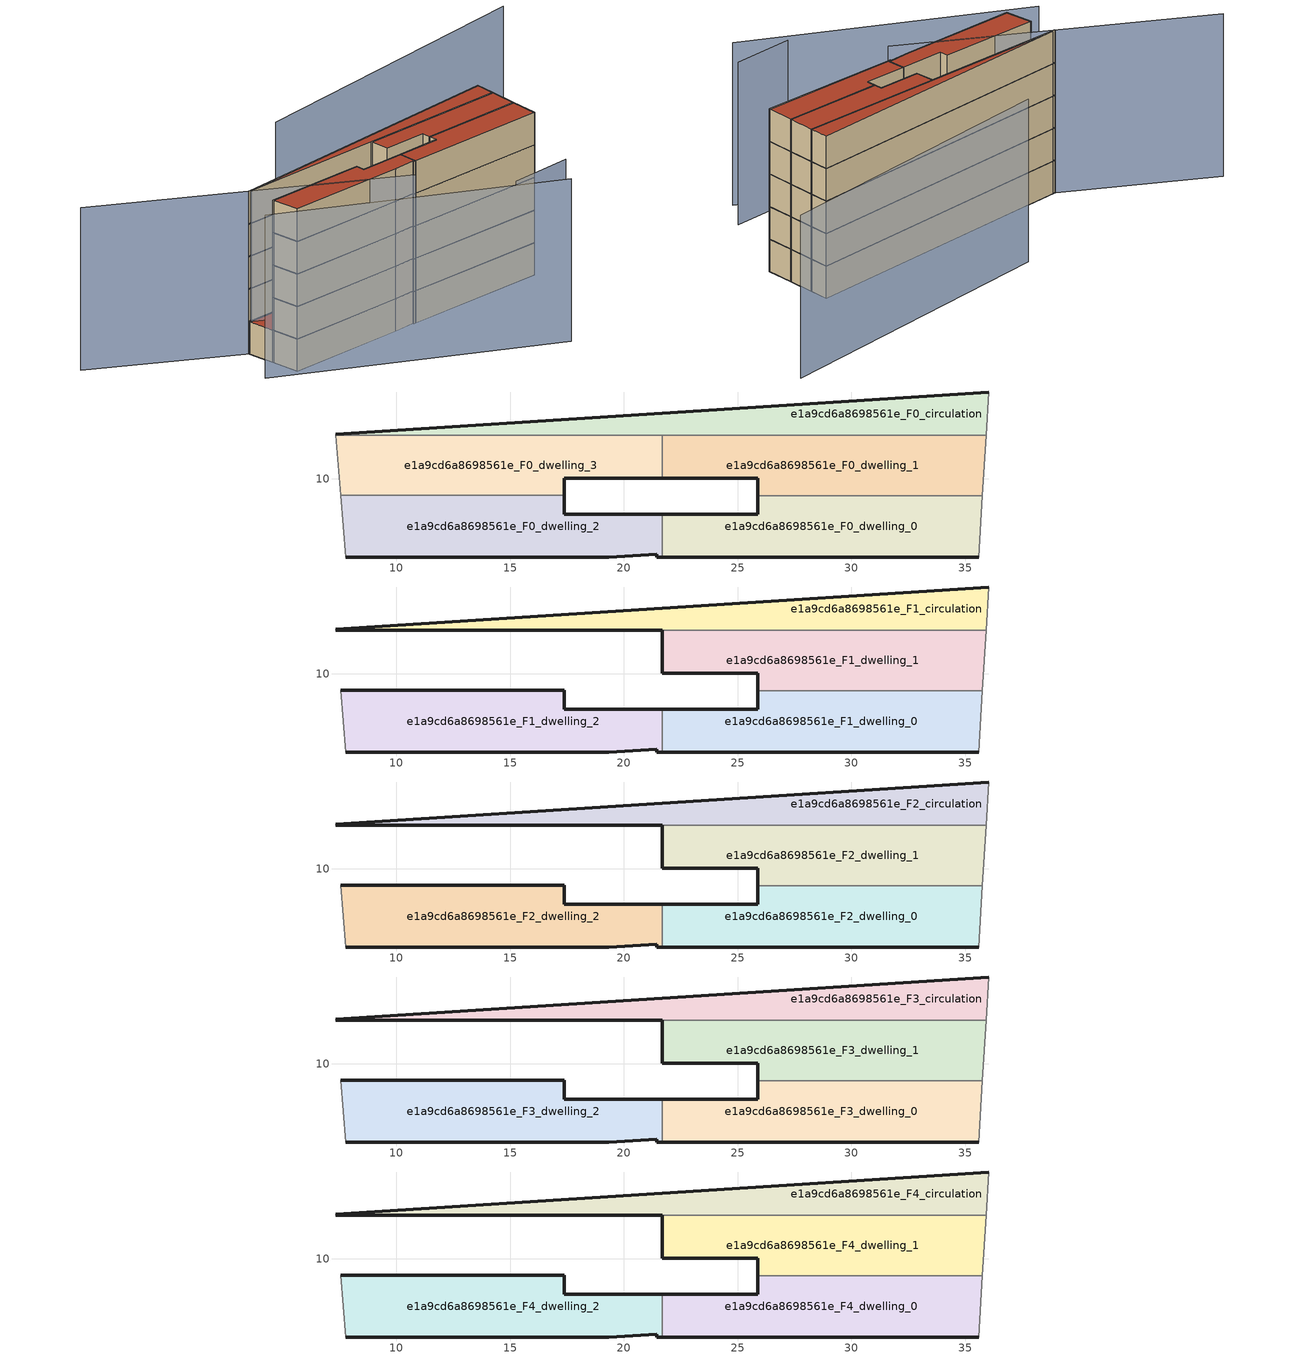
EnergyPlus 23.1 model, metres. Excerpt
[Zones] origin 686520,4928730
e1a9cd6a8698561e_F0_dwelling_0
 floor ground (EU_floor_Construction): 35.6,6.56 35.76,9.26 25.89,9.26 25.89,8.44 21.69,8.44 21.69,6.56 z0
 wall outside (EU_wall_Construction): 35.6,6.56 21.69,6.56 / 21.69,8.44 25.89,8.44 25.89,9.26 z0:3
 wall adiabatic (EU_wall_Construction): 35.76,9.26 35.6,6.56 z0:3
 wall to e1a9cd6a8698561e_F0_dwelling_1 (EU_wall_Construction): 25.89,9.26 35.76,9.26 z0:3
 wall to e1a9cd6a8698561e_F0_dwelling_2 (EU_wall_Construction): 21.69,6.56 21.69,8.44 z0:3
e1a9cd6a8698561e_F0_dwelling_1
 floor ground (EU_floor_Construction): 35.76,9.26 35.92,11.91 21.69,11.91 21.69,10.03 25.89,10.03 25.89,9.26 z0
 wall outside (EU_wall_Construction): 25.89,9.26 25.89,10.03 21.69,10.03 z0:3
 wall adiabatic (EU_wall_Construction): 35.92,11.91 35.76,9.26 z0:3
 wall to e1a9cd6a8698561e_F0_dwelling_3 (EU_wall_Construction): 21.69,10.03 21.69,11.91 z0:3
 wall to e1a9cd6a8698561e_F0_circulation (EU_wall_Construction): 21.69,11.91 35.92,11.91 z0:3
e1a9cd6a8698561e_F0_dwelling_2
 floor ground (EU_floor_Construction): 21.69,6.56 21.69,8.44 17.38,8.44 17.38,9.27 7.56,9.27 7.78,6.56 19.33,6.56 21.44,6.68 21.44,6.56 z0
 wall outside (EU_wall_Construction): 17.38,9.27 17.38,8.44 21.69,8.44 / 21.69,6.56 21.44,6.56 21.44,6.68 19.33,6.56 7.78,6.56 z0:3
 wall adiabatic (EU_wall_Construction): 7.78,6.56 7.56,9.27 z0:3
 wall to e1a9cd6a8698561e_F0_dwelling_3 (EU_wall_Construction): 7.56,9.27 17.38,9.27 z0:3
e1a9cd6a8698561e_F0_dwelling_3
 floor ground (EU_floor_Construction): 21.69,10.03 21.69,11.91 7.35,11.91 7.56,9.27 17.38,9.27 17.38,10.03 z0
 wall outside (EU_wall_Construction): 21.69,10.03 17.38,10.03 17.38,9.27 z0:3
 wall adiabatic (EU_wall_Construction): 7.56,9.27 7.35,11.91 z0:3
 wall to e1a9cd6a8698561e_F0_circulation (EU_wall_Construction): 7.35,11.91 21.69,11.91 z0:3
 roof outside (EU_roof_Construction): 21.69,11.91 21.69,10.03 17.38,10.03 17.38,9.27 7.56,9.27 7.35,11.91 z3
e1a9cd6a8698561e_F0_circulation
 floor ground (EU_floor_Construction): 35.92,11.91 36.03,13.81 7.34,11.96 7.35,11.91 z0
 wall outside (EU_wall_Construction): 7.34,11.96 36.03,13.81 z0:3
 wall adiabatic (EU_wall_Construction): 7.35,11.91 7.34,11.96 / 36.03,13.81 35.92,11.91 z0:3
e1a9cd6a8698561e_F1_dwelling_0
 floor to e1a9cd6a8698561e_F0_dwelling_0 (EU_floor_Construction): 35.6,6.56 35.76,9.26 25.89,9.26 25.89,8.44 21.69,8.44 21.69,6.56 z3
 wall outside (EU_wall_Construction): 35.6,6.56 21.69,6.56 / 21.69,8.44 25.89,8.44 25.89,9.26 z3:6
 wall adiabatic (EU_wall_Construction): 35.76,9.26 35.6,6.56 z3:6
 wall to e1a9cd6a8698561e_F1_dwelling_1 (EU_wall_Construction): 25.89,9.26 35.76,9.26 z3:6
 wall to e1a9cd6a8698561e_F1_dwelling_2 (EU_wall_Construction): 21.69,6.56 21.69,8.44 z3:6
e1a9cd6a8698561e_F1_dwelling_1
 floor to e1a9cd6a8698561e_F0_dwelling_1 (EU_floor_Construction): 35.76,9.26 35.92,11.91 21.69,11.91 21.69,10.03 25.89,10.03 25.89,9.26 z3
 wall outside (EU_wall_Construction): 25.89,9.26 25.89,10.03 21.69,10.03 21.69,11.91 z3:6
 wall adiabatic (EU_wall_Construction): 35.92,11.91 35.76,9.26 z3:6
 wall to e1a9cd6a8698561e_F1_circulation (EU_wall_Construction): 21.69,11.91 35.92,11.91 z3:6
e1a9cd6a8698561e_F1_dwelling_2
 floor to e1a9cd6a8698561e_F0_dwelling_2 (EU_floor_Construction): 21.69,6.56 21.69,8.44 17.38,8.44 17.38,9.27 7.56,9.27 7.78,6.56 19.33,6.56 21.44,6.68 21.44,6.56 z3
 wall outside (EU_wall_Construction): 7.56,9.27 17.38,9.27 17.38,8.44 21.69,8.44 / 21.69,6.56 21.44,6.56 21.44,6.68 19.33,6.56 7.78,6.56 z3:6
 wall adiabatic (EU_wall_Construction): 7.78,6.56 7.56,9.27 z3:6
e1a9cd6a8698561e_F1_circulation
 floor to e1a9cd6a8698561e_F0_circulation (EU_floor_Construction): 35.92,11.91 36.03,13.81 7.34,11.96 7.35,11.91 z3
 wall outside (EU_wall_Construction): 7.34,11.96 36.03,13.81 / 21.69,11.91 7.35,11.91 z3:6
 wall adiabatic (EU_wall_Construction): 7.35,11.91 7.34,11.96 / 36.03,13.81 35.92,11.91 z3:6
e1a9cd6a8698561e_F2_dwelling_0
 floor to e1a9cd6a8698561e_F1_dwelling_0 (EU_floor_Construction): 35.6,6.56 35.76,9.26 25.89,9.26 25.89,8.44 21.69,8.44 21.69,6.56 z6
 wall outside (EU_wall_Construction): 35.6,6.56 21.69,6.56 / 21.69,8.44 25.89,8.44 25.89,9.26 z6:9
 wall adiabatic (EU_wall_Construction): 35.76,9.26 35.6,6.56 z6:9
 wall to e1a9cd6a8698561e_F2_dwelling_1 (EU_wall_Construction): 25.89,9.26 35.76,9.26 z6:9
 wall to e1a9cd6a8698561e_F2_dwelling_2 (EU_wall_Construction): 21.69,6.56 21.69,8.44 z6:9
e1a9cd6a8698561e_F2_dwelling_1
 floor to e1a9cd6a8698561e_F1_dwelling_1 (EU_floor_Construction): 35.76,9.26 35.92,11.91 21.69,11.91 21.69,10.03 25.89,10.03 25.89,9.26 z6
 wall outside (EU_wall_Construction): 25.89,9.26 25.89,10.03 21.69,10.03 21.69,11.91 z6:9
 wall adiabatic (EU_wall_Construction): 35.92,11.91 35.76,9.26 z6:9
 wall to e1a9cd6a8698561e_F2_circulation (EU_wall_Construction): 21.69,11.91 35.92,11.91 z6:9
e1a9cd6a8698561e_F2_dwelling_2
 floor to e1a9cd6a8698561e_F1_dwelling_2 (EU_floor_Construction): 21.69,6.56 21.69,8.44 17.38,8.44 17.38,9.27 7.56,9.27 7.78,6.56 19.33,6.56 21.44,6.68 21.44,6.56 z6
 wall outside (EU_wall_Construction): 7.56,9.27 17.38,9.27 17.38,8.44 21.69,8.44 / 21.69,6.56 21.44,6.56 21.44,6.68 19.33,6.56 7.78,6.56 z6:9
 wall adiabatic (EU_wall_Construction): 7.78,6.56 7.56,9.27 z6:9
e1a9cd6a8698561e_F2_circulation
 floor to e1a9cd6a8698561e_F1_circulation (EU_floor_Construction): 35.92,11.91 36.03,13.81 7.34,11.96 7.35,11.91 z6
 wall outside (EU_wall_Construction): 7.34,11.96 36.03,13.81 / 21.69,11.91 7.35,11.91 z6:9
 wall adiabatic (EU_wall_Construction): 7.35,11.91 7.34,11.96 / 36.03,13.81 35.92,11.91 z6:9
e1a9cd6a8698561e_F3_dwelling_0
 floor to e1a9cd6a8698561e_F2_dwelling_0 (EU_floor_Construction): 35.6,6.56 35.76,9.26 25.89,9.26 25.89,8.44 21.69,8.44 21.69,6.56 z9
 wall outside (EU_wall_Construction): 35.6,6.56 21.69,6.56 / 21.69,8.44 25.89,8.44 25.89,9.26 z9:12
 wall adiabatic (EU_wall_Construction): 35.76,9.26 35.6,6.56 z9:12
 wall to e1a9cd6a8698561e_F3_dwelling_1 (EU_wall_Construction): 25.89,9.26 35.76,9.26 z9:12
 wall to e1a9cd6a8698561e_F3_dwelling_2 (EU_wall_Construction): 21.69,6.56 21.69,8.44 z9:12
e1a9cd6a8698561e_F3_dwelling_1
 floor to e1a9cd6a8698561e_F2_dwelling_1 (EU_floor_Construction): 35.76,9.26 35.92,11.91 21.69,11.91 21.69,10.03 25.89,10.03 25.89,9.26 z9
 wall outside (EU_wall_Construction): 25.89,9.26 25.89,10.03 21.69,10.03 21.69,11.91 z9:12
 wall adiabatic (EU_wall_Construction): 35.92,11.91 35.76,9.26 z9:12
 wall to e1a9cd6a8698561e_F3_circulation (EU_wall_Construction): 21.69,11.91 35.92,11.91 z9:12
e1a9cd6a8698561e_F3_dwelling_2
 floor to e1a9cd6a8698561e_F2_dwelling_2 (EU_floor_Construction): 21.69,6.56 21.69,8.44 17.38,8.44 17.38,9.27 7.56,9.27 7.78,6.56 19.33,6.56 21.44,6.68 21.44,6.56 z9
 wall outside (EU_wall_Construction): 7.56,9.27 17.38,9.27 17.38,8.44 21.69,8.44 / 21.69,6.56 21.44,6.56 21.44,6.68 19.33,6.56 7.78,6.56 z9:12
 wall adiabatic (EU_wall_Construction): 7.78,6.56 7.56,9.27 z9:12
e1a9cd6a8698561e_F3_circulation
 floor to e1a9cd6a8698561e_F2_circulation (EU_floor_Construction): 35.92,11.91 36.03,13.81 7.34,11.96 7.35,11.91 z9
 wall outside (EU_wall_Construction): 7.34,11.96 36.03,13.81 / 21.69,11.91 7.35,11.91 z9:12
 wall adiabatic (EU_wall_Construction): 7.35,11.91 7.34,11.96 / 36.03,13.81 35.92,11.91 z9:12
e1a9cd6a8698561e_F4_dwelling_0
 floor to e1a9cd6a8698561e_F3_dwelling_0 (EU_floor_Construction): 35.6,6.56 35.76,9.26 25.89,9.26 25.89,8.44 21.69,8.44 21.69,6.56 z12
 wall outside (EU_wall_Construction): 35.6,6.56 21.69,6.56 / 21.69,8.44 25.89,8.44 25.89,9.26 z12:15
 wall adiabatic (EU_wall_Construction): 35.76,9.26 35.6,6.56 z12:15
 wall to e1a9cd6a8698561e_F4_dwelling_1 (EU_wall_Construction): 25.89,9.26 35.76,9.26 z12:15
 wall to e1a9cd6a8698561e_F4_dwelling_2 (EU_wall_Construction): 21.69,6.56 21.69,8.44 z12:15
 roof outside (EU_roof_Construction): 35.76,9.26 35.6,6.56 21.69,6.56 21.69,8.44 25.89,8.44 25.89,9.26 z15
e1a9cd6a8698561e_F4_dwelling_1
 floor to e1a9cd6a8698561e_F3_dwelling_1 (EU_floor_Construction): 35.76,9.26 35.92,11.91 21.69,11.91 21.69,10.03 25.89,10.03 25.89,9.26 z12
 wall outside (EU_wall_Construction): 25.89,9.26 25.89,10.03 21.69,10.03 21.69,11.91 z12:15
 wall adiabatic (EU_wall_Construction): 35.92,11.91 35.76,9.26 z12:15
 wall to e1a9cd6a8698561e_F4_circulation (EU_wall_Construction): 21.69,11.91 35.92,11.91 z12:15
 roof outside (EU_roof_Construction): 35.92,11.91 35.76,9.26 25.89,9.26 25.89,10.03 21.69,10.03 21.69,11.91 z15
e1a9cd6a8698561e_F4_dwelling_2
 floor to e1a9cd6a8698561e_F3_dwelling_2 (EU_floor_Construction): 21.69,6.56 21.69,8.44 17.38,8.44 17.38,9.27 7.56,9.27 7.78,6.56 19.33,6.56 21.44,6.68 21.44,6.56 z12
 wall outside (EU_wall_Construction): 7.56,9.27 17.38,9.27 17.38,8.44 21.69,8.44 / 21.69,6.56 21.44,6.56 21.44,6.68 19.33,6.56 7.78,6.56 z12:15
 wall adiabatic (EU_wall_Construction): 7.78,6.56 7.56,9.27 z12:15
 roof outside (EU_roof_Construction): 21.69,8.44 21.69,6.56 21.44,6.56 21.44,6.68 19.33,6.56 7.78,6.56 7.56,9.27 17.38,9.27 17.38,8.44 z15
e1a9cd6a8698561e_F4_circulation
 floor to e1a9cd6a8698561e_F3_circulation (EU_floor_Construction): 35.92,11.91 36.03,13.81 7.34,11.96 7.35,11.91 z12
 wall outside (EU_wall_Construction): 7.34,11.96 36.03,13.81 / 21.69,11.91 7.35,11.91 z12:15
 wall adiabatic (EU_wall_Construction): 7.35,11.91 7.34,11.96 / 36.03,13.81 35.92,11.91 z12:15
 roof outside (EU_roof_Construction): 36.03,13.81 35.92,11.91 7.35,11.91 7.34,11.96 z15
shading: 4.96,7.51 28.48,-5.11 / 24.81,-2.26 30.88,-2.02 / -5.04,19.42 19.69,4.51 / 48.7,23.74 18.67,20.31 z0:15
[Building]
EU S2 Campaign: North Axis=0; Terrain=City; Solar Distribution=FullExterior
[Site:Location]
Bologna: Latitude=44.5; Longitude=11.25; Time Zone=1; Elevation=37
[SizingPeriod:WeatherFileDays]
AnnualSizingPeriod: Begin Month=1; Begin Day of Month=1; End Month=12; End Day of Month=31; Day of Week for Start Day=Monday; Use Weather File Daylight Saving Period=No; Use Weather File Rain and Snow Indicators=No
[MATERIAL]
EU_InternalMass_Material: Roughness=MediumRough; Thickness=0.1; Conductivity=1; Density=1800; Specific Heat=900; Thermal Absorptance=0.9; Solar Absorptance=0.7; Visible Absorptance=0.7
[MATERIAL:NOMASS] Roughness=MediumRough; Thermal Absorptance=0.9; Solar Absorptance=0.7; Visible Absorptance=0.7
Name | Thermal Resistance
EU_wall_NoMass | 0.905828
EU_roof_NoMass | 0.37593
EU_floor_NoMass | 0.67114
[CONSTRUCTION]
EU_wall_Construction: EU_wall_NoMass
EU_roof_Construction: EU_roof_NoMass
EU_floor_Construction: EU_floor_NoMass
EU_InternalMass_Construction: EU_InternalMass_Material
[ZONE] Type=1; Multiplier=1; Ceiling Height=autocalculate; Floor Area=autocalculate; Part of Total Floor Area=Yes
Name | Volume
e1a9cd6a8698561e_F0_dwelling_0; e1a9cd6a8698561e_F1_dwelling_0; e1a9cd6a8698561e_F2_dwelling_0; e1a9cd6a8698561e_F3_dwelling_0; e1a9cd6a8698561e_F4_dwelling_0 | 102.751
e1a9cd6a8698561e_F0_dwelling_1 | 102.729
e1a9cd6a8698561e_F1_dwelling_1; e1a9cd6a8698561e_F2_dwelling_1; e1a9cd6a8698561e_F3_dwelling_1; e1a9cd6a8698561e_F4_dwelling_1 | 102.73
e1a9cd6a8698561e_F0_dwelling_2; e1a9cd6a8698561e_F0_dwelling_3 | 102.743
e1a9cd6a8698561e_F1_dwelling_2; e1a9cd6a8698561e_F2_dwelling_2; e1a9cd6a8698561e_F3_dwelling_2; e1a9cd6a8698561e_F4_dwelling_2 | 102.742
e1a9cd6a8698561e_F0_circulation; e1a9cd6a8698561e_F1_circulation; e1a9cd6a8698561e_F2_circulation; e1a9cd6a8698561e_F3_circulation; e1a9cd6a8698561e_F4_circulation | 83.8872
[INTERNALMASS] Construction=EU_InternalMass_Construction
Name | Zone or ZoneList | Surface Area
e1a9cd6a8698561e_F0_dwelling_0_EU_InternalMass | e1a9cd6a8698561e_F0_dwelling_0 | 34.2435
e1a9cd6a8698561e_F0_dwelling_1_EU_InternalMass | e1a9cd6a8698561e_F0_dwelling_1 | 34.2435
e1a9cd6a8698561e_F0_dwelling_2_EU_InternalMass | e1a9cd6a8698561e_F0_dwelling_2 | 34.2435
e1a9cd6a8698561e_F0_dwelling_3_EU_InternalMass | e1a9cd6a8698561e_F0_dwelling_3 | 34.2435
e1a9cd6a8698561e_F1_dwelling_0_EU_InternalMass | e1a9cd6a8698561e_F1_dwelling_0 | 68.4869
e1a9cd6a8698561e_F1_dwelling_1_EU_InternalMass | e1a9cd6a8698561e_F1_dwelling_1 | 34.2435
e1a9cd6a8698561e_F1_dwelling_2_EU_InternalMass | e1a9cd6a8698561e_F1_dwelling_2 | 34.2435
e1a9cd6a8698561e_F2_dwelling_0_EU_InternalMass | e1a9cd6a8698561e_F2_dwelling_0 | 68.4869
e1a9cd6a8698561e_F2_dwelling_1_EU_InternalMass | e1a9cd6a8698561e_F2_dwelling_1 | 34.2435
e1a9cd6a8698561e_F2_dwelling_2_EU_InternalMass | e1a9cd6a8698561e_F2_dwelling_2 | 34.2435
e1a9cd6a8698561e_F3_dwelling_0_EU_InternalMass | e1a9cd6a8698561e_F3_dwelling_0 | 68.4869
e1a9cd6a8698561e_F3_dwelling_1_EU_InternalMass | e1a9cd6a8698561e_F3_dwelling_1 | 34.2435
e1a9cd6a8698561e_F3_dwelling_2_EU_InternalMass | e1a9cd6a8698561e_F3_dwelling_2 | 34.2435
e1a9cd6a8698561e_F4_dwelling_0_EU_InternalMass | e1a9cd6a8698561e_F4_dwelling_0 | 68.4869
e1a9cd6a8698561e_F4_dwelling_1_EU_InternalMass | e1a9cd6a8698561e_F4_dwelling_1 | 34.2435
e1a9cd6a8698561e_F4_dwelling_2_EU_InternalMass | e1a9cd6a8698561e_F4_dwelling_2 | 34.2435
[OTHEREQUIPMENT] Fuel Type=Electricity; Design Level Calculation Method=Watts/Area; Power per Zone Floor Area=1; Fraction Latent=0; Fraction Radiant=0; Fraction Lost=0; Carbon Dioxide Generation Rate=0; EndUse Subcategory=EU_Step8_InternalGains
Name | Zone or ZoneList or Space or SpaceList | Schedule
EU_Step8_InternalGain_e1a9cd6a8698561e_F0_dwelling_0_f000 | e1a9cd6a8698561e_F0_dwelling_0 | EU_Step8_GainSchedule_e1a9cd6a8698561e_F0_dwelling_0_f000
EU_Step8_InternalGain_e1a9cd6a8698561e_F0_dwelling_1_f000 | e1a9cd6a8698561e_F0_dwelling_1 | EU_Step8_GainSchedule_e1a9cd6a8698561e_F0_dwelling_1_f000
EU_Step8_InternalGain_e1a9cd6a8698561e_F0_dwelling_2_f000 | e1a9cd6a8698561e_F0_dwelling_2 | EU_Step8_GainSchedule_e1a9cd6a8698561e_F0_dwelling_2_f000
EU_Step8_InternalGain_e1a9cd6a8698561e_F0_dwelling_3_f000 | e1a9cd6a8698561e_F0_dwelling_3 | EU_Step8_GainSchedule_e1a9cd6a8698561e_F0_dwelling_3_f000
EU_Step8_InternalGain_e1a9cd6a8698561e_F1_dwelling_0_f000 | e1a9cd6a8698561e_F1_dwelling_0 | EU_Step8_GainSchedule_e1a9cd6a8698561e_F1_dwelling_0_f000
EU_Step8_InternalGain_e1a9cd6a8698561e_F1_dwelling_1_f000 | e1a9cd6a8698561e_F1_dwelling_1 | EU_Step8_GainSchedule_e1a9cd6a8698561e_F1_dwelling_1_f000
EU_Step8_InternalGain_e1a9cd6a8698561e_F1_dwelling_2_f000 | e1a9cd6a8698561e_F1_dwelling_2 | EU_Step8_GainSchedule_e1a9cd6a8698561e_F1_dwelling_2_f000
EU_Step8_InternalGain_e1a9cd6a8698561e_F2_dwelling_0_f000 | e1a9cd6a8698561e_F2_dwelling_0 | EU_Step8_GainSchedule_e1a9cd6a8698561e_F2_dwelling_0_f000
EU_Step8_InternalGain_e1a9cd6a8698561e_F2_dwelling_1_f000 | e1a9cd6a8698561e_F2_dwelling_1 | EU_Step8_GainSchedule_e1a9cd6a8698561e_F2_dwelling_1_f000
EU_Step8_InternalGain_e1a9cd6a8698561e_F2_dwelling_2_f000 | e1a9cd6a8698561e_F2_dwelling_2 | EU_Step8_GainSchedule_e1a9cd6a8698561e_F2_dwelling_2_f000
EU_Step8_InternalGain_e1a9cd6a8698561e_F3_dwelling_0_f000 | e1a9cd6a8698561e_F3_dwelling_0 | EU_Step8_GainSchedule_e1a9cd6a8698561e_F3_dwelling_0_f000
EU_Step8_InternalGain_e1a9cd6a8698561e_F3_dwelling_1_f000 | e1a9cd6a8698561e_F3_dwelling_1 | EU_Step8_GainSchedule_e1a9cd6a8698561e_F3_dwelling_1_f000
EU_Step8_InternalGain_e1a9cd6a8698561e_F3_dwelling_2_f000 | e1a9cd6a8698561e_F3_dwelling_2 | EU_Step8_GainSchedule_e1a9cd6a8698561e_F3_dwelling_2_f000
EU_Step8_InternalGain_e1a9cd6a8698561e_F4_dwelling_0_f000 | e1a9cd6a8698561e_F4_dwelling_0 | EU_Step8_GainSchedule_e1a9cd6a8698561e_F4_dwelling_0_f000
EU_Step8_InternalGain_e1a9cd6a8698561e_F4_dwelling_1_f000 | e1a9cd6a8698561e_F4_dwelling_1 | EU_Step8_GainSchedule_e1a9cd6a8698561e_F4_dwelling_1_f000
EU_Step8_InternalGain_e1a9cd6a8698561e_F4_dwelling_2_f000 | e1a9cd6a8698561e_F4_dwelling_2 | EU_Step8_GainSchedule_e1a9cd6a8698561e_F4_dwelling_2_f000
[ZONEINFILTRATION:DESIGNFLOWRATE] Schedule=EU_AlwaysOn; Design Flow Rate Calculation Method=Flow/Area; Flow Rate per Floor Area=0.0005; Constant Term Coefficient=1; Temperature Term Coefficient=0; Velocity Term Coefficient=0; Velocity Squared Term Coefficient=0
Name | Zone or ZoneList or Space or SpaceList
EU_Circulation_Infiltration_e1a9cd6a8698561e_F0_circulation | e1a9cd6a8698561e_F0_circulation
EU_Circulation_Infiltration_e1a9cd6a8698561e_F1_circulation | e1a9cd6a8698561e_F1_circulation
EU_Circulation_Infiltration_e1a9cd6a8698561e_F2_circulation | e1a9cd6a8698561e_F2_circulation
EU_Circulation_Infiltration_e1a9cd6a8698561e_F3_circulation | e1a9cd6a8698561e_F3_circulation
EU_Circulation_Infiltration_e1a9cd6a8698561e_F4_circulation | e1a9cd6a8698561e_F4_circulation
[ZONEVENTILATION:DESIGNFLOWRATE] Schedule=EU_AlwaysOn; Design Flow Rate Calculation Method=AirChanges/Hour; Air Changes per Hour=0.73129; Ventilation Type=Natural; Fan Pressure Rise=0; Fan Total Efficiency=1; Constant Term Coefficient=1; Temperature Term Coefficient=0; Velocity Term Coefficient=0; Velocity Squared Term Coefficient=0; Minimum Indoor Temperature=-100; Maximum Indoor Temperature=100; Delta Temperature=-100; Minimum Outdoor Temperature=-100; Maximum Outdoor Temperature=100; Maximum Wind Speed=40
Name | Zone or ZoneList or Space or SpaceList
EU_ConstantAir_e1a9cd6a8698561e_F0_dwelling_0 | e1a9cd6a8698561e_F0_dwelling_0
EU_ConstantAir_e1a9cd6a8698561e_F0_dwelling_1 | e1a9cd6a8698561e_F0_dwelling_1
EU_ConstantAir_e1a9cd6a8698561e_F0_dwelling_2 | e1a9cd6a8698561e_F0_dwelling_2
EU_ConstantAir_e1a9cd6a8698561e_F0_dwelling_3 | e1a9cd6a8698561e_F0_dwelling_3
EU_ConstantAir_e1a9cd6a8698561e_F1_dwelling_0 | e1a9cd6a8698561e_F1_dwelling_0
EU_ConstantAir_e1a9cd6a8698561e_F1_dwelling_1 | e1a9cd6a8698561e_F1_dwelling_1
EU_ConstantAir_e1a9cd6a8698561e_F1_dwelling_2 | e1a9cd6a8698561e_F1_dwelling_2
EU_ConstantAir_e1a9cd6a8698561e_F2_dwelling_0 | e1a9cd6a8698561e_F2_dwelling_0
EU_ConstantAir_e1a9cd6a8698561e_F2_dwelling_1 | e1a9cd6a8698561e_F2_dwelling_1
EU_ConstantAir_e1a9cd6a8698561e_F2_dwelling_2 | e1a9cd6a8698561e_F2_dwelling_2
EU_ConstantAir_e1a9cd6a8698561e_F3_dwelling_0 | e1a9cd6a8698561e_F3_dwelling_0
EU_ConstantAir_e1a9cd6a8698561e_F3_dwelling_1 | e1a9cd6a8698561e_F3_dwelling_1
EU_ConstantAir_e1a9cd6a8698561e_F3_dwelling_2 | e1a9cd6a8698561e_F3_dwelling_2
EU_ConstantAir_e1a9cd6a8698561e_F4_dwelling_0 | e1a9cd6a8698561e_F4_dwelling_0
EU_ConstantAir_e1a9cd6a8698561e_F4_dwelling_1 | e1a9cd6a8698561e_F4_dwelling_1
EU_ConstantAir_e1a9cd6a8698561e_F4_dwelling_2 | e1a9cd6a8698561e_F4_dwelling_2
[HVACTEMPLATE:THERMOSTAT] Constant Heating Setpoint=20; Constant Cooling Setpoint=50
EU_HeatOnly_e1a9cd6a8698561e_F0_dwelling_0; EU_HeatOnly_e1a9cd6a8698561e_F0_dwelling_1; EU_HeatOnly_e1a9cd6a8698561e_F0_dwelling_2; EU_HeatOnly_e1a9cd6a8698561e_F0_dwelling_3; EU_HeatOnly_e1a9cd6a8698561e_F1_dwelling_0; EU_HeatOnly_e1a9cd6a8698561e_F1_dwelling_1; EU_HeatOnly_e1a9cd6a8698561e_F1_dwelling_2; EU_HeatOnly_e1a9cd6a8698561e_F2_dwelling_0; EU_HeatOnly_e1a9cd6a8698561e_F2_dwelling_1; EU_HeatOnly_e1a9cd6a8698561e_F2_dwelling_2; EU_HeatOnly_e1a9cd6a8698561e_F3_dwelling_0; EU_HeatOnly_e1a9cd6a8698561e_F3_dwelling_1; EU_HeatOnly_e1a9cd6a8698561e_F3_dwelling_2; EU_HeatOnly_e1a9cd6a8698561e_F4_dwelling_0; EU_HeatOnly_e1a9cd6a8698561e_F4_dwelling_1; EU_HeatOnly_e1a9cd6a8698561e_F4_dwelling_2
[HVACTEMPLATE:ZONE:IDEALLOADSAIRSYSTEM] System Availability Schedule=EU_AlwaysOn; Maximum Heating Supply Air Temperature=50; Minimum Cooling Supply Air Temperature=13; Maximum Heating Supply Air Humidity Ratio=0.0156; Minimum Cooling Supply Air Humidity Ratio=0.0077; Heating Limit=NoLimit; Cooling Limit=NoLimit; Heating Availability Schedule=EU_AlwaysOn; Cooling Availability Schedule=EU_CoolingOff; Dehumidification Control Type=ConstantSensibleHeatRatio; Cooling Sensible Heat Ratio=0.7; Dehumidification Setpoint=60; Humidification Control Type=None; Humidification Setpoint=30; Outdoor Air Method=None; Outdoor Air Flow Rate per Person=0.00944; Outdoor Air Flow Rate per Zone Floor Area=0; Outdoor Air Flow Rate per Zone=0; Demand Controlled Ventilation Type=None; Outdoor Air Economizer Type=NoEconomizer; Heat Recovery Type=None; Sensible Heat Recovery Effectiveness=0.7; Latent Heat Recovery Effectiveness=0.65
Name | Template Thermostat
e1a9cd6a8698561e_F0_dwelling_0 | EU_HeatOnly_e1a9cd6a8698561e_F0_dwelling_0
e1a9cd6a8698561e_F0_dwelling_1 | EU_HeatOnly_e1a9cd6a8698561e_F0_dwelling_1
e1a9cd6a8698561e_F0_dwelling_2 | EU_HeatOnly_e1a9cd6a8698561e_F0_dwelling_2
e1a9cd6a8698561e_F0_dwelling_3 | EU_HeatOnly_e1a9cd6a8698561e_F0_dwelling_3
e1a9cd6a8698561e_F1_dwelling_0 | EU_HeatOnly_e1a9cd6a8698561e_F1_dwelling_0
e1a9cd6a8698561e_F1_dwelling_1 | EU_HeatOnly_e1a9cd6a8698561e_F1_dwelling_1
e1a9cd6a8698561e_F1_dwelling_2 | EU_HeatOnly_e1a9cd6a8698561e_F1_dwelling_2
e1a9cd6a8698561e_F2_dwelling_0 | EU_HeatOnly_e1a9cd6a8698561e_F2_dwelling_0
e1a9cd6a8698561e_F2_dwelling_1 | EU_HeatOnly_e1a9cd6a8698561e_F2_dwelling_1
e1a9cd6a8698561e_F2_dwelling_2 | EU_HeatOnly_e1a9cd6a8698561e_F2_dwelling_2
e1a9cd6a8698561e_F3_dwelling_0 | EU_HeatOnly_e1a9cd6a8698561e_F3_dwelling_0
e1a9cd6a8698561e_F3_dwelling_1 | EU_HeatOnly_e1a9cd6a8698561e_F3_dwelling_1
e1a9cd6a8698561e_F3_dwelling_2 | EU_HeatOnly_e1a9cd6a8698561e_F3_dwelling_2
e1a9cd6a8698561e_F4_dwelling_0 | EU_HeatOnly_e1a9cd6a8698561e_F4_dwelling_0
e1a9cd6a8698561e_F4_dwelling_1 | EU_HeatOnly_e1a9cd6a8698561e_F4_dwelling_1
e1a9cd6a8698561e_F4_dwelling_2 | EU_HeatOnly_e1a9cd6a8698561e_F4_dwelling_2
[SIZING:ZONE] Zone Cooling Design Supply Air Temperature Input Method=SupplyAirTemperature; Zone Cooling Design Supply Air Temperature=13; Zone Heating Design Supply Air Temperature Input Method=SupplyAirTemperature; Zone Heating Design Supply Air Temperature=50; Zone Cooling Design Supply Air Humidity Ratio=0.008; Zone Heating Design Supply Air Humidity Ratio=0.008; Cooling Design Air Flow Method=DesignDay; Cooling Design Air Flow Rate=0; Cooling Minimum Air Flow per Zone Floor Area=0.000762; Cooling Minimum Air Flow=0; Cooling Minimum Air Flow Fraction=0.2; Heating Design Air Flow Method=DesignDay; Heating Design Air Flow Rate=0; Heating Maximum Air Flow per Zone Floor Area=0.002032; Heating Maximum Air Flow=0.141576; Heating Maximum Air Flow Fraction=0.3; Account for Dedicated Outdoor Air System=No; Dedicated Outdoor Air System Control Strategy=NeutralSupplyAir; Dedicated Outdoor Air Low Setpoint Temperature for Design=autosize; Dedicated Outdoor Air High Setpoint Temperature for Design=autosize; Zone Load Sizing Method=Sensible Load Only No Latent Load; Zone Latent Cooling Design Supply Air Humidity Ratio Input Method=HumidityRatioDifference; Zone Cooling Design Supply Air Humidity Ratio Difference=0.005; Zone Latent Heating Design Supply Air Humidity Ratio Input Method=HumidityRatioDifference; Zone Humidification Design Supply Air Humidity Ratio Difference=0.005
e1a9cd6a8698561e_F0_dwelling_0; e1a9cd6a8698561e_F0_dwelling_1; e1a9cd6a8698561e_F0_dwelling_2; e1a9cd6a8698561e_F0_dwelling_3; e1a9cd6a8698561e_F1_dwelling_0; e1a9cd6a8698561e_F1_dwelling_1; e1a9cd6a8698561e_F1_dwelling_2; e1a9cd6a8698561e_F2_dwelling_0; e1a9cd6a8698561e_F2_dwelling_1; e1a9cd6a8698561e_F2_dwelling_2; e1a9cd6a8698561e_F3_dwelling_0; e1a9cd6a8698561e_F3_dwelling_1; e1a9cd6a8698561e_F3_dwelling_2; e1a9cd6a8698561e_F4_dwelling_0; e1a9cd6a8698561e_F4_dwelling_1; e1a9cd6a8698561e_F4_dwelling_2
[SCHEDULE:CONSTANT]
Name | Hourly Value
EU_AlwaysOn | 1
EU_CoolingOff | 0
[SCHEDULE:FILE] Column Number=1; Rows to Skip at Top=0; Number of Hours of Data=8760; Column Separator=Comma; Interpolate to Timestep=No; Minutes per Item=60; Adjust Schedule for Daylight Savings=Yes
Name | File
EU_Step8_GainSchedule_e1a9cd6a8698561e_F0_dwelling_0_f000 | ../../schedules/e1a9cd6a8698561e/e1a9cd6a8698561e_F0_dwelling_0_f000_gain.csv
EU_Step8_GainSchedule_e1a9cd6a8698561e_F0_dwelling_1_f000 | ../../schedules/e1a9cd6a8698561e/e1a9cd6a8698561e_F0_dwelling_1_f000_gain.csv
EU_Step8_GainSchedule_e1a9cd6a8698561e_F0_dwelling_2_f000 | ../../schedules/e1a9cd6a8698561e/e1a9cd6a8698561e_F0_dwelling_2_f000_gain.csv
EU_Step8_GainSchedule_e1a9cd6a8698561e_F0_dwelling_3_f000 | ../../schedules/e1a9cd6a8698561e/e1a9cd6a8698561e_F0_dwelling_3_f000_gain.csv
EU_Step8_GainSchedule_e1a9cd6a8698561e_F1_dwelling_0_f000 | ../../schedules/e1a9cd6a8698561e/e1a9cd6a8698561e_F1_dwelling_0_f000_gain.csv
EU_Step8_GainSchedule_e1a9cd6a8698561e_F1_dwelling_1_f000 | ../../schedules/e1a9cd6a8698561e/e1a9cd6a8698561e_F1_dwelling_1_f000_gain.csv
EU_Step8_GainSchedule_e1a9cd6a8698561e_F1_dwelling_2_f000 | ../../schedules/e1a9cd6a8698561e/e1a9cd6a8698561e_F1_dwelling_2_f000_gain.csv
EU_Step8_GainSchedule_e1a9cd6a8698561e_F2_dwelling_0_f000 | ../../schedules/e1a9cd6a8698561e/e1a9cd6a8698561e_F2_dwelling_0_f000_gain.csv
EU_Step8_GainSchedule_e1a9cd6a8698561e_F2_dwelling_1_f000 | ../../schedules/e1a9cd6a8698561e/e1a9cd6a8698561e_F2_dwelling_1_f000_gain.csv
EU_Step8_GainSchedule_e1a9cd6a8698561e_F2_dwelling_2_f000 | ../../schedules/e1a9cd6a8698561e/e1a9cd6a8698561e_F2_dwelling_2_f000_gain.csv
EU_Step8_GainSchedule_e1a9cd6a8698561e_F3_dwelling_0_f000 | ../../schedules/e1a9cd6a8698561e/e1a9cd6a8698561e_F3_dwelling_0_f000_gain.csv
EU_Step8_GainSchedule_e1a9cd6a8698561e_F3_dwelling_1_f000 | ../../schedules/e1a9cd6a8698561e/e1a9cd6a8698561e_F3_dwelling_1_f000_gain.csv
EU_Step8_GainSchedule_e1a9cd6a8698561e_F3_dwelling_2_f000 | ../../schedules/e1a9cd6a8698561e/e1a9cd6a8698561e_F3_dwelling_2_f000_gain.csv
EU_Step8_GainSchedule_e1a9cd6a8698561e_F4_dwelling_0_f000 | ../../schedules/e1a9cd6a8698561e/e1a9cd6a8698561e_F4_dwelling_0_f000_gain.csv
EU_Step8_GainSchedule_e1a9cd6a8698561e_F4_dwelling_1_f000 | ../../schedules/e1a9cd6a8698561e/e1a9cd6a8698561e_F4_dwelling_1_f000_gain.csv
EU_Step8_GainSchedule_e1a9cd6a8698561e_F4_dwelling_2_f000 | ../../schedules/e1a9cd6a8698561e/e1a9cd6a8698561e_F4_dwelling_2_f000_gain.csv
